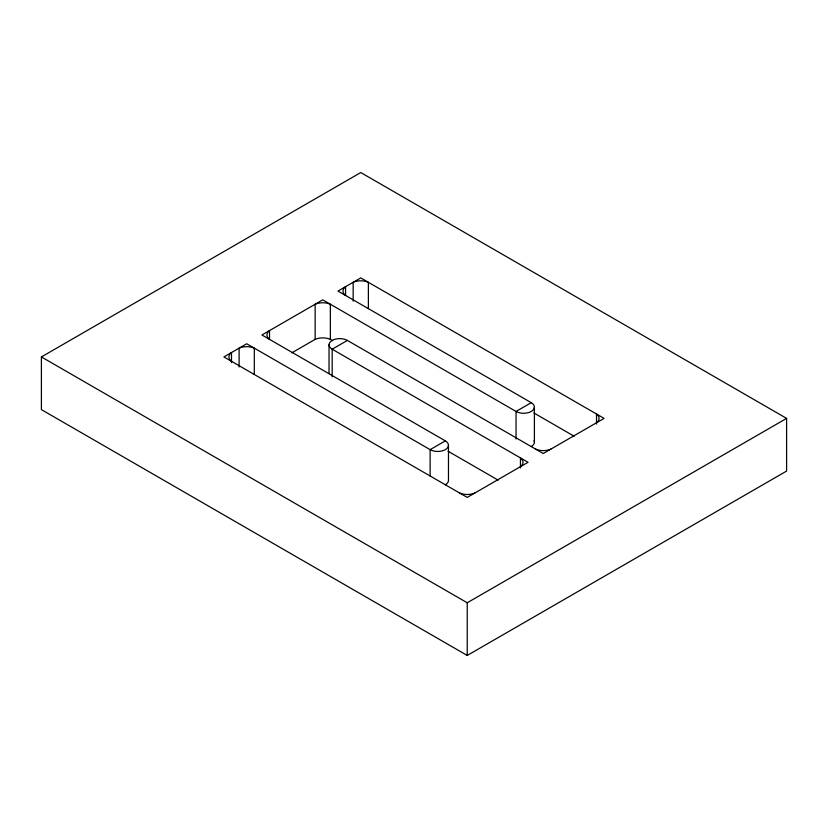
<?xml version="1.0" encoding="UTF-8"?>
<svg xmlns="http://www.w3.org/2000/svg" width="828" height="828" viewBox="0 0 828 828"><rect width="100%" height="100%" fill="white"/><g stroke="black" fill="none" stroke-linecap="round" stroke-linejoin="round"><path stroke-width="1.24" d="M41.4 356.93L360.77 172.545L786.6 418.388L786.6 471.07L467.23 655.455L41.4 409.612L41.4 356.93L467.23 602.774L786.6 418.388M291.777 352.863L315.147 339.366A12.492 7.214 0 0 1 330.351 339.366L332.597 340.66M347.387 340.422A10.754 6.21 0 0 0 332.183 340.422A10.754 6.21 0 0 0 332.183 349.199L528.057 462.293L467.23 497.411L223.902 356.93L246.713 343.755L430.125 449.645A10.754 6.21 0 0 0 445.329 449.645A10.754 6.21 0 0 0 445.329 440.869L261.917 334.978L322.754 299.86L516.051 411.454A10.754 6.21 0 0 0 531.255 411.454A10.754 6.21 0 0 0 531.255 402.677L337.959 291.073L360.77 277.908L604.098 418.388L543.271 453.516L347.387 340.422L332.183 349.199L332.183 376.792M445.329 440.869L430.125 449.645L430.125 475.986M531.255 402.677L516.051 411.454L516.051 439.047M533.874 412.965L574.135 436.211M448.041 451.219L498.177 480.157M596.502 424.039L596.502 414A12.492 7.214 0 0 1 596.502 422.777M534.402 407.065L534.402 442.183M520.46 467.934L520.46 457.905A12.492 7.214 0 0 1 520.46 466.681M467.23 602.774L467.23 655.455M448.476 445.257L448.476 480.375A10.754 6.21 0 0 1 445.329 484.773M368.377 308.637L368.377 282.296A12.492 7.214 0 0 0 353.163 282.296L353.163 301.113M330.351 339.366L330.351 304.249A12.492 7.214 0 0 0 315.147 304.249L315.147 339.366M329.026 344.81L329.026 373.656M254.31 374.484L254.31 348.143A12.492 7.214 0 0 0 239.106 348.143L239.106 366.959M231.498 362.571L231.498 352.542A12.492 7.214 0 0 0 231.498 361.318M550.868 449.118A12.492 7.214 0 0 1 535.664 449.118M474.837 493.022A12.492 7.214 0 0 1 459.623 493.022M534.039 440.579A10.754 6.21 0 0 1 531.255 446.571M345.566 295.461L345.566 286.685A12.492 7.214 0 0 0 345.566 295.461M269.524 339.366L269.524 330.589A12.492 7.214 0 0 0 269.524 339.366"/></g></svg>
